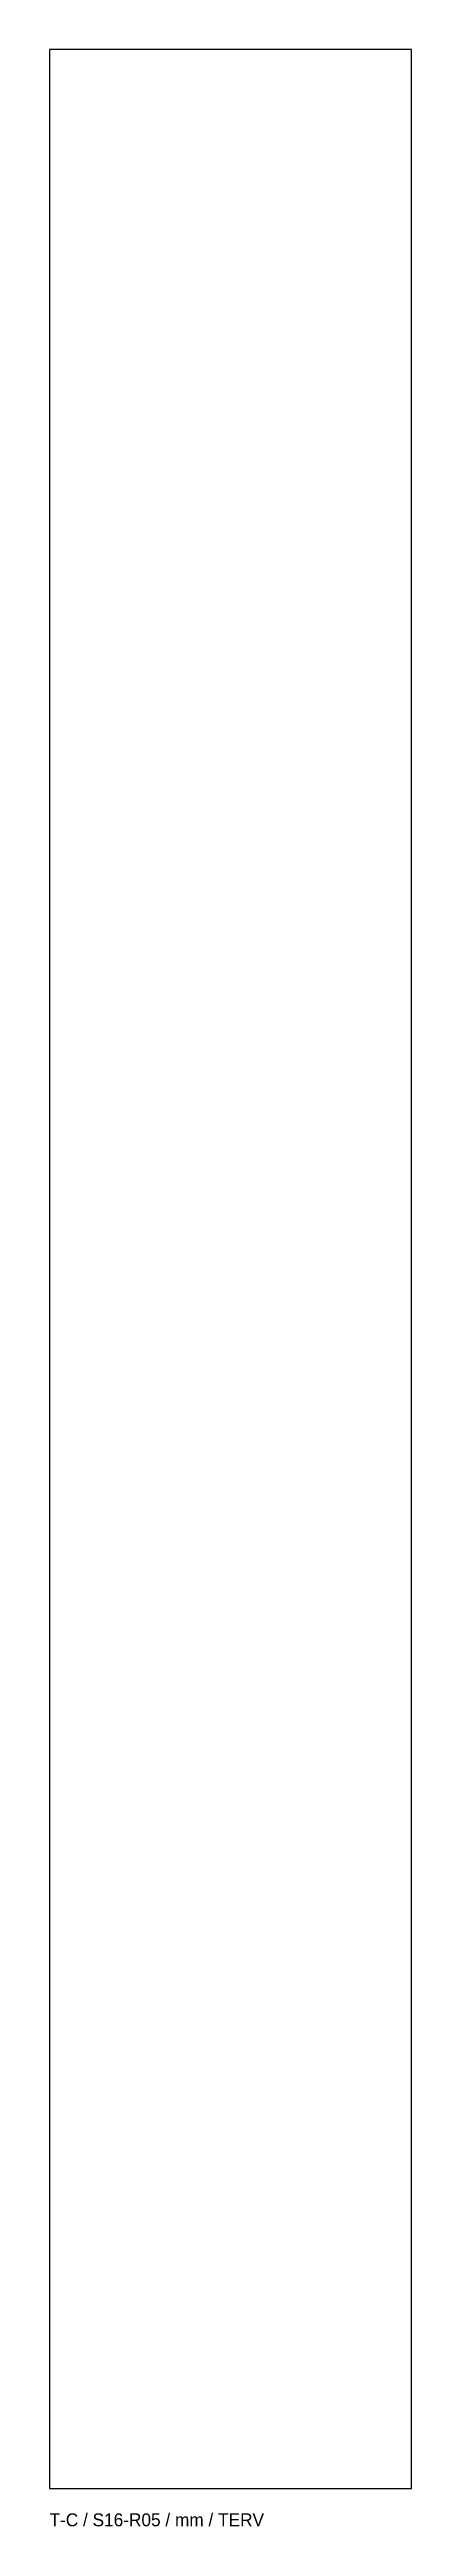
# Model space of a CAD drawing. Header units: millimetres. Extents: x 0 to 337, y -35 to 2269.
import ezdxf

# ---------------------------------------------------------------- set-up
doc = ezdxf.new("R2010")
doc.units = ezdxf.units.MM

msp = doc.modelspace()

# ---------------------------------------------------------------- linework, layer by layer
msp.add_lwpolyline([(0, 0), (337, 0), (337, 2269), (0, 2269)], close=True)

# ---------------------------------------------------------------- texts
msp.add_text('T-C / S16-R05 / mm / TERV', height=12).set_placement((0, -35))

doc.saveas('drawing.dxf')
